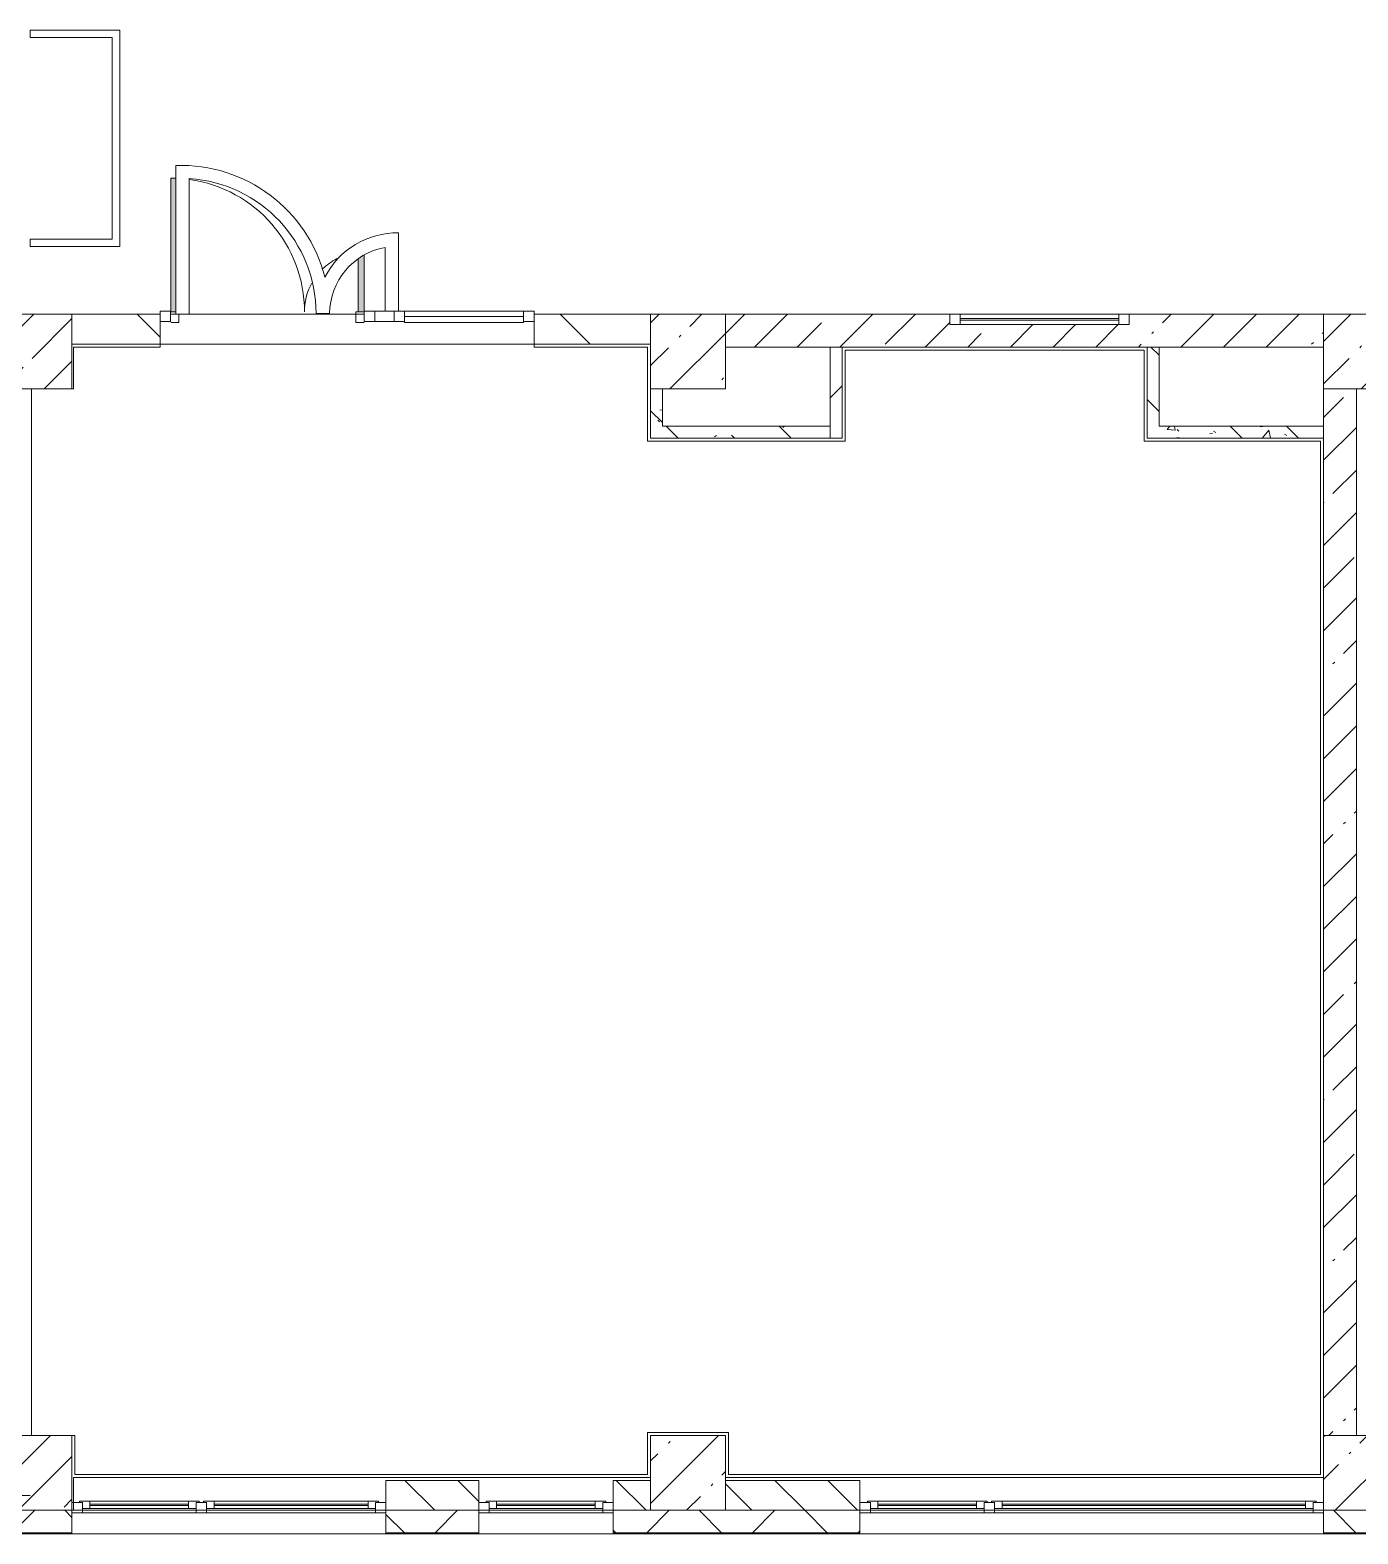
# Model space of a CAD drawing. Header units: millimetres. Extents: x -5524 to 188159, y -8553 to 29000.
# Drawn here: x 99909 to 108789, y -258 to 9800 of the extents above; entities that cross this region are included whole.
import ezdxf

# ---------------------------------------------------------------- set-up
doc = ezdxf.new("R2010")
doc.units = ezdxf.units.MM
for name, color, linetype, lineweight, true_color in [('A-DETL-GENF-4', 7, 'Continuous', 5, 0xaaaaaa), ('A-DOOR-3', 7, 'Continuous', 5, 0xaaaaaa), ('A-DOOR-4', 7, 'Continuous', 5, 0xe2e2e2), ('A-FLOR-2', 7, 'Continuous', 5, 0xaaaaaa), ('A-WALL-9', 7, 'Continuous', 9, 0x737373), ('I-WALL-4', 7, 'Continuous', 5, 0x787878)]:
    doc.layers.add(name, color=color, linetype=linetype, lineweight=lineweight, true_color=true_color)
for name, color, linetype, lineweight in [('A-GLAZ-2', 7, 'Continuous', 5), ('A-GLAZ-CURT-1', 7, 'Continuous', 5), ('A-GLAZ-CWMG-1', 7, 'Continuous', 5), ('A-WALL', 7, 'Continuous', 9), ('A-WALL-7', 7, 'Continuous', 5), ('I-WALL-2', 7, 'Continuous', 5), ('S-COLS-2', 7, 'Continuous', 5), ('Оси', 7, 'Continuous', 9)]:
    doc.layers.add(name, color=color, linetype=linetype, lineweight=lineweight)
pattern_1 = [(45, (61148.7, 0), (-285.123, 285.123), []), (45, (61433.8, 0), (-285.123, 285.123), [504.031, -100.806, 16.764, -84.042])]
pattern_2 = [(135, (61148.7, 0), (-377.171, -377.171), [533.4, -88.9, 17.78, -88.9]), (135, (61148.7, 376.94), (-377.171, -377.171), []), (50, (61148.7, 0), (637.6445, -55.7866), [66.675, -733.425]), (355, (61148.7, 0), (-123.349, 668.699), [53.34, -586.74]), (100.451, (61201.8, -4.65), (514.299, 612.908), [56.665, -623.315]), (46.184, (61148.7, 177.8), (948.776, -147.15), [100.012, -1100.137]), (96.636, (61227.8, 165.5), (830.909, 865.997), [84.998, -934.973]), (351.184, (61148.7, 177.8), (830.918, 865.988), [80.01, -880.11]), (21, (61237.6, 133.35), (530.6506, -357.928), [66.675, -733.425]), (326, (61237.6, 133.35), (216.308, 644.6585), [53.34, -586.74]), (71.451, (61281.8, 103.5), (746.9596, 286.724), [56.665, -623.315]), (37.5, (61148.7, 0), (10.8105, 295.9426), [16.764, -562.864, 16.764, -578.866, -588.962]), (37.5, (61148.7, 0), (10.8105, 295.9426), [-1175.258, 16.764, -572.198]), (7.5, (61148.7, 0), (233.8692, 350.6318), [16.764, -322.834, 16.764, -549.529, -224.472]), (7.5, (61148.7, 0), (233.8692, 350.6318), [-905.891, 16.764, -207.708]), (327.5, (60950.44, 0), (474.5678, -20.0513), [16.764, -205.486, 16.764, -676.656, -920.115]), (327.5, (60950.44, 0), (474.5678, -20.0513), [-915.67, 16.764, -903.351]), (317.5, (60861.54, 0), (518.452, 88.9934), [16.764, -272.161, 16.764, -443.738, -653.415]), (317.5, (60861.54, 0), (518.452, 88.9934), [-749.427, 16.764, -636.651])]

# ---------------------------------------------------------------- blocks, each defined once
blk = doc.blocks.new('BSC_Колонна _Прямоугольная - 500х500-23286270-3_7_1_птичка')
at = {"layer": 'S-COLS-2'}
h = blk.add_hatch(dxfattribs=at)
h.set_pattern_fill('FP_36', color=256, style=0, pattern_type=2)
h.set_pattern_definition([(45, (-38790, -7650), (-285.123, 285.123), []), (45, (-38504.88, -7650), (-285.123, 285.123), [504.031, -100.806, 16.764, -84.042])])
h.paths.add_polyline_path([(-250, -250), (250, -250), (250, 250), (-250, 250), (-250, 100)])
for p, q in [((250, 250), (-250, 250)), ((-250, 250), (-250, -250)), ((250, -250), (250, 250)), ((-250, -250), (250, -250))]:
    blk.add_line(p, q, dxfattribs=at)
blk = doc.blocks.new('BSC_Колонна _Прямоугольная - 500х500-V50-3_7_1_птичка')
at = {"layer": 'S-COLS-2'}
h = blk.add_hatch(dxfattribs=at)
h.set_pattern_fill('FP_37', color=256, style=0, pattern_type=2)
h.set_pattern_definition([(45, (-43160, -7650), (-285.123, 285.123), []), (45, (-42874.88, -7650), (-285.123, 285.123), [504.031, -100.806, 16.764, -84.042])])
h.paths.add_polyline_path([(-250, -250), (250, -250), (250, 250), (-250, 250)])
for p, q in [((250, 250), (-250, 250)), ((-250, 250), (-250, -250)), ((250, -250), (250, 250)), ((-250, -250), (250, -250))]:
    blk.add_line(p, q, dxfattribs=at)
blk = doc.blocks.new('BSC_Колонна _Прямоугольная - 500х500-V51-3_7_1_птичка')
at = {"layer": 'S-COLS-2'}
h = blk.add_hatch(dxfattribs=at)
h.set_pattern_fill('FP_38', color=256, style=0, pattern_type=2)
h.set_pattern_definition([(45, (-47660, -7650), (-285.123, 285.123), []), (45, (-47374.88, -7650), (-285.123, 285.123), [504.031, -100.806, 16.764, -84.042])])
h.paths.add_polyline_path([(-113, -250), (250, -250), (250, 250), (-250, 250), (-250, -250)])
for p, q in [((250, 250), (-250, 250)), ((-250, 250), (-250, -250)), ((250, -250), (250, 250)), ((-250, -250), (250, -250))]:
    blk.add_line(p, q, dxfattribs=at)
blk = doc.blocks.new('BSC_Колонна _Прямоугольная - 500х500-V56-3_7_1_птичка')
at = {"layer": 'S-COLS-2'}
h = blk.add_hatch(dxfattribs=at)
h.set_pattern_fill('FP_43', color=256, style=0, pattern_type=2)
h.set_pattern_definition([(45, (-38790, -150), (-285.123, 285.123), []), (45, (-38504.88, -150), (-285.123, 285.123), [504.031, -100.806, 16.764, -84.042])])
h.paths.add_polyline_path([(-250, -250), (250, -250), (250, 250), (-250, 250), (-250, 80)])
for p, q in [((250, 250), (-250, 250)), ((-250, 250), (-250, -250)), ((250, -250), (250, 250)), ((-250, -250), (250, -250))]:
    blk.add_line(p, q, dxfattribs=at)
blk = doc.blocks.new('BSC_Колонна _Прямоугольная - 500х500-V57-3_7_1_птичка')
at = {"layer": 'S-COLS-2'}
h = blk.add_hatch(dxfattribs=at)
h.set_pattern_fill('FP_44', color=256, style=0, pattern_type=2)
h.set_pattern_definition([(45, (-43160, -150), (-285.123, 285.123), []), (45, (-42874.88, -150), (-285.123, 285.123), [504.031, -100.806, 16.764, -84.042])])
h.paths.add_polyline_path([(-250, -250), (250, -250), (250, 250), (-250, 250)])
for p, q in [((250, 250), (-250, 250)), ((-250, 250), (-250, -250)), ((250, -250), (250, 250)), ((-250, -250), (250, -250))]:
    blk.add_line(p, q, dxfattribs=at)
blk = doc.blocks.new('BSC_Колонна _Прямоугольная - 500х500-V58-3_7_1_птичка')
at = {"layer": 'S-COLS-2'}
h = blk.add_hatch(dxfattribs=at)
h.set_pattern_fill('FP_45', color=256, style=0, pattern_type=2)
h.set_pattern_definition([(45, (-47660, -150), (-285.123, 285.123), []), (45, (-47374.88, -150), (-285.123, 285.123), [504.031, -100.806, 16.764, -84.042])])
h.paths.add_polyline_path([(-250, -250), (250, -250), (250, 250), (-250, 250)])
for p, q in [((250, 250), (-250, 250)), ((-250, 250), (-250, -250)), ((250, -250), (250, 250)), ((-250, -250), (250, -250))]:
    blk.add_line(p, q, dxfattribs=at)
blk = doc.blocks.new('120_Окно_СКБ_2Ст - 120_Окно_СКБ_2Ст 3100х2500 _мал_створка слева_ 2-V81-3_7_1_птичка')
at = {"layer": 'A-GLAZ-2'}
for p, q in [((-1550, -127), (-1550, -57)), ((-1550, -57), (-1480, -57)), ((1550, -57), (-1550, -57)), ((-1480, -57), (-1480, -127)), ((650, -87), (-1480, -87)), ((-1480, -87), (-1480, -127)), ((-1430, -137), (-1430, -87)), ((600, -137), (600, -87)), ((650, -127), (650, -57)), ((650, -57), (720, -57)), ((650, -127), (650, -87)), ((720, -57), (720, -127)), ((1480, -87), (720, -87)), ((720, -87), (720, -127)), ((770, -137), (770, -87)), ((1430, -137), (1430, -87)), ((1480, -127), (1480, -57)), ((1480, -57), (1550, -57)), ((1480, -127), (1480, -87)), ((1550, -57), (1550, -127)), ((-1480, -127), (-1550, -127)), ((-1550, -127), (-1500, -127)), ((-1480, -127), (-1500, -127)), ((-1500, -127), (-1500, -137)), ((-1500, -137), (670, -137)), ((670, -137), (-1500, -137)), ((-1430, -107), (600, -107)), ((600, -117), (-1430, -117)), ((720, -127), (650, -127)), ((670, -127), (650, -127)), ((670, -127), (700, -127)), ((670, -137), (670, -127)), ((720, -127), (700, -127)), ((700, -127), (700, -137)), ((700, -137), (1500, -137)), ((1500, -137), (700, -137)), ((770, -107), (1430, -107)), ((1430, -117), (770, -117)), ((1550, -127), (1480, -127)), ((1500, -127), (1480, -127)), ((1500, -127), (1550, -127)), ((1500, -137), (1500, -127))]:
    blk.add_line(p, q, dxfattribs=at)
blk = doc.blocks.new('120_Окно_СКБ_2Ст - 120_Окно_СКБ_2Ст 2100х2400 _мал створка справа_-V82-3_7_1_птичка')
at = {"layer": 'A-GLAZ-2'}
for p, q in [((-1050, -127), (-1050, -57)), ((-1050, -57), (-980, -57)), ((1050, -57), (-1050, -57)), ((-980, -57), (-980, -127)), ((150, -87), (-980, -87)), ((-980, -87), (-980, -127)), ((-930, -137), (-930, -87)), ((100, -137), (100, -87)), ((150, -127), (150, -57)), ((150, -57), (220, -57)), ((150, -127), (150, -87)), ((220, -57), (220, -127)), ((980, -87), (220, -87)), ((220, -87), (220, -127)), ((270, -137), (270, -87)), ((930, -137), (930, -87)), ((980, -127), (980, -57)), ((980, -57), (1050, -57)), ((980, -127), (980, -87)), ((1050, -57), (1050, -127)), ((-980, -127), (-1050, -127)), ((-1050, -127), (-1000, -127)), ((-980, -127), (-1000, -127)), ((-1000, -127), (-1000, -137)), ((-1000, -137), (170, -137)), ((170, -137), (-1000, -137)), ((-930, -107), (100, -107)), ((100, -117), (-930, -117)), ((220, -127), (150, -127)), ((170, -127), (150, -127)), ((170, -127), (200, -127)), ((170, -137), (170, -127)), ((220, -127), (200, -127)), ((200, -127), (200, -137)), ((200, -137), (1000, -137)), ((1000, -137), (200, -137)), ((270, -107), (930, -107)), ((930, -117), (270, -117)), ((1050, -127), (980, -127)), ((1000, -127), (980, -127)), ((1000, -127), (1050, -127)), ((1000, -137), (1000, -127))]:
    blk.add_line(p, q, dxfattribs=at)
blk = doc.blocks.new('120_Окно_СКБ_1Ст - 120_Окно_СКБ_1Ст 900х2500_h_-V79-3_7_1_птичка')
at = {"layer": 'A-GLAZ-2'}
for p, q in [((-450, -127), (-450, -57)), ((-450, -57), (-380, -57)), ((450, -57), (-450, -57)), ((-380, -57), (-380, -127)), ((380, -87), (-380, -87)), ((-380, -87), (-380, -127)), ((-330, -137), (-330, -87)), ((330, -137), (330, -87)), ((380, -127), (380, -57)), ((380, -57), (450, -57)), ((380, -127), (380, -87)), ((450, -57), (450, -127)), ((-380, -127), (-450, -127)), ((-450, -127), (-400, -127)), ((-380, -127), (-400, -127)), ((-400, -127), (-400, -137)), ((-400, -137), (400, -137)), ((400, -137), (-400, -137)), ((-330, -107), (330, -107)), ((330, -117), (-330, -117)), ((450, -127), (380, -127)), ((400, -127), (380, -127)), ((400, -127), (450, -127)), ((400, -137), (400, -127))]:
    blk.add_line(p, q, dxfattribs=at)
blk = doc.blocks.new('Прямоугольный импост - 50 x 70 мм-V188-3_7_1_птичка')
at = {"layer": 'A-GLAZ-CWMG-1'}
for p, q in [((-70, 35), (0, 35)), ((-70, -35), (-70, 35)), ((0, 35), (0, -35)), ((0, -35), (-70, -35))]:
    blk.add_line(p, q, dxfattribs=at)
blk = doc.blocks.new('Дверь_Витражная_остекление_ - ДВН_ДАО_Главный вход_1200 в свету-V189-3_7_1_птичка')
at = {"layer": 'A-DOOR-4'}
for points in [[(-647, 30), (-613, 35), (-613, 925), (-647, 922), (-647, 35)], [(607, 30), (647, 35), (647, 410), (607, 378), (607, 35)]]:
    blk.add_hatch(color=256, dxfattribs=at).paths.add_polyline_path(points)
at = {"layer": 'A-DETL-GENF-4'}
for p, q in [((-613, 925), (-647, 925)), ((-647, 925), (-647, 35)), ((647, 35), (647, 410)), ((607, 385), (607, 30)), ((-647, 30), (-613, 30)), ((-613, 30), (-647, 30)), ((-592, -40), (-592, 15)), ((592, -40), (592, 30)), ((592, 30), (647, 30)), ((607, 30), (647, 30)), ((-647, -40), (-592, -40)), ((647, -40), (592, -40))]:
    blk.add_line(p, q, dxfattribs=at)
at = {"layer": 'A-DOOR-3'}
for p, q in [((-647, 925), (-647, 35)), ((647, 410), (647, 35))]:
    blk.add_line(p, q, dxfattribs=at)
for centre, radius, start, end in [((-647, 30), 895, 87.7864, 90), ((-647, 30), 895, 360, 81.929), ((647, 30), 400, 117.1206, 134.5389), ((647, 30), 400, 151.213, 180)]:
    blk.add_arc(centre, radius, start, end, dxfattribs=at)
blk = doc.blocks.new('Системная панель - Стемалит - 40мм-V190-3_7_1_птичка')
at = {"layer": 'A-GLAZ-CURT-1'}
for p, q in [((65, 35), (-65, 35)), ((-65, 35), (-65, -35)), ((65, -35), (65, 35)), ((-65, -35), (65, -35))]:
    blk.add_line(p, q, dxfattribs=at)
blk = doc.blocks.new('Прямоугольный импост - 50 x 70 мм-V191-3_7_1_птичка')
at = {"layer": 'A-GLAZ-CWMG-1'}
for p, q in [((-35, 35), (35, 35)), ((-35, -35), (-35, 35)), ((35, 35), (35, -35)), ((35, -35), (-35, -35))]:
    blk.add_line(p, q, dxfattribs=at)
blk = doc.blocks.new('Прямоугольный импост - 50 x 70 мм-V192-3_7_1_птичка')
at = {"layer": 'A-GLAZ-CWMG-1'}
for p, q in [((0, 35), (-70, 35)), ((-70, 35), (-70, -35)), ((0, -35), (0, 35)), ((-70, -35), (0, -35))]:
    blk.add_line(p, q, dxfattribs=at)
blk = doc.blocks.new('Системная панель - Стекло - 40мм-V193-3_7_1_птичка')
at = {"layer": 'A-GLAZ-CURT-1'}
for p, q in [((397.5, 0), (-397.5, 0)), ((-397.5, 0), (-397.5, -40)), ((397.5, -40), (397.5, 0)), ((-397.5, -40), (397.5, -40))]:
    blk.add_line(p, q, dxfattribs=at)
blk = doc.blocks.new('Прямоугольный импост - 50 x 70 мм-V194-3_7_1_птичка')
at = {"layer": 'A-GLAZ-CWMG-1'}
for p, q in [((-35, 35), (35, 35)), ((-35, -35), (-35, 35)), ((35, 35), (35, -35)), ((35, -35), (-35, -35))]:
    blk.add_line(p, q, dxfattribs=at)
blk = doc.blocks.new('Прямоугольный импост - 50 x 70 мм-V195-3_7_1_птичка')
at = {"layer": 'A-GLAZ-CWMG-1'}
blk.add_line((42060, 7920), (41265, 7920), dxfattribs=at)
blk = doc.blocks.new('120_Окно_СКБ_1Ст - 120_Окно_СКБ_1Ст 400х1200 EI30-V201-3_7_1_птичка')
at = {"layer": 'A-GLAZ-2'}
for p, q in [((-600, 40), (-600, 110)), ((-600, 110), (-530, 110)), ((600, 110), (-600, 110)), ((-530, 110), (-530, 40)), ((530, 40), (530, 110)), ((530, 110), (600, 110)), ((600, 110), (600, 40)), ((-530, 40), (-600, 40)), ((-600, 40), (600, 40)), ((530, 80), (-530, 80)), ((530, 70), (-530, 70)), ((600, 40), (530, 40))]:
    blk.add_line(p, q, dxfattribs=at)

msp = doc.modelspace()

# ---------------------------------------------------------------- hatches: boundary and pattern name
at = {"layer": 'A-WALL-7'}
h = msp.add_hatch(dxfattribs=at)
h.set_pattern_fill('FP_59', color=256, style=0, pattern_type=2)
h.set_pattern_definition([(135, (61148.7, 0), (-176.7767, -176.7767), [])])
h.paths.add_polyline_path([(126407.4, -100), (126558.7, -100), (126558.7, 100), (126308.7, 100), (126308.7, -100)])
h.paths.add_polyline_path([(116153.2, -100), (116658.7, -100), (116658.7, 100), (115908.7, 100), (115908.7, -100)])
h.paths.add_polyline_path([(118058.7, -100), (118958.7, -100), (118958.7, 100), (118058.7, 100), (118058.7, -52.2)])
h.paths.add_polyline_path([(125408.7, -100), (125408.7, 100), (124858.7, 100), (124858.7, -100)])
h.paths.add_polyline_path([(122558.7, -100), (122758.7, -100), (122758.7, 100), (122558.7, 100), (122558.7, 42.9)])
h.paths.add_polyline_path([(104966.7, -100), (105458.7, -100), (105458.7, 100), (104558.7, 100), (104558.7, -100)])
h.paths.add_polyline_path([(109308.7, -100), (109308.7, 100), (109058.7, 100), (109058.7, -100)])
h.paths.add_polyline_path([(112158.7, -100), (112158.7, 100), (111408.7, 100), (111408.7, -100)])
h.paths.add_polyline_path([(103808.7, -100), (104058.7, -100), (104058.7, 100), (103808.7, 100)])
h.paths.add_polyline_path([(113558.7, -100), (113808.7, -100), (113808.7, 100), (113558.7, 100), (113558.7, 33.3)])
h.paths.add_polyline_path([(102908.7, -100), (102908.7, 100), (102288.7, 100), (102288.7, -100)])
h.paths.add_polyline_path([(99688.7, -100), (99688.7, 100), (99638.7, 100), (99638.7, -100)])
h = msp.add_hatch(dxfattribs=at)
h.set_pattern_fill('FP_61', color=256, style=0, pattern_type=2)
h.set_pattern_definition([(45, (61148.7, 0), (-353.5534, 353.5534), []), (135, (61148.7, 0), (-353.5534, -353.5534), [])])
h.paths.add_polyline_path([(116153.2, -250), (116658.7, -250), (116658.7, -100), (115908.7, -100), (115908.7, -250)])
h.paths.add_polyline_path([(117775.8, -250), (117775.8, -100), (117558.7, -100), (117558.7, -250)])
h.paths.add_polyline_path([(112158.7, -250), (112158.7, -100), (111408.7, -100), (111408.7, -250)])
h.paths.add_polyline_path([(102288.7, -250), (102908.7, -250), (102908.7, -100), (102288.7, -100)])
h.paths.add_polyline_path([(109058.7, -250), (109308.7, -250), (109308.7, -100), (108558.7, -100), (108558.7, -250), (108695.5, -250)])
h.paths.add_polyline_path([(103808.7, -250), (105458.7, -250), (105458.7, -100), (103808.7, -100)])
h.paths.add_polyline_path([(113808.7, -250), (113808.7, -100), (113058.7, -100), (113058.7, -250), (113356.6, -250)])
h.paths.add_polyline_path([(100188.7, -250), (100188.7, -100), (99458.7, -100), (99458.7, -250)])
at = {"layer": 'I-WALL-2'}
h = msp.add_hatch(dxfattribs=at)
h.set_pattern_fill('FP_60', color=256, style=0, pattern_type=2)
h.set_pattern_definition([(135, (61148.7, 0), (-353.5534, -353.5534), [])])
h.paths.add_polyline_path([(103278.7, 7700), (104058.7, 7700), (104058.7, 7900), (103278.7, 7900)])
h.paths.add_polyline_path([(100778.7, 7700), (100778.7, 7900), (100188.7, 7900), (100188.7, 7700)])
h.paths.add_polyline_path([(99688.7, 7700), (99688.7, 7900), (99638.7, 7900), (99638.7, 7700)])
h = msp.add_hatch(dxfattribs=at)
h.set_pattern_fill('FP_57', color=256, style=0, pattern_type=2)
h.set_pattern_definition(pattern_1)
h.paths.add_polyline_path([(107458.7, 7680), (108558.7, 7680), (108558.7, 7900), (107258.7, 7900), (107258.7, 7830), (106058.7, 7830), (106058.7, 7900), (104558.7, 7900), (104558.7, 7680), (107378.7, 7680)])
h = msp.add_hatch(dxfattribs=at)
h.set_pattern_fill('FP_62', color=256, style=0, pattern_type=2)
h.set_pattern_definition([(45, (61148.7, 0), (-176.7767, 176.7767), [])])
h.paths.add_polyline_path([(105338.7, 7070), (105338.7, 7680), (105258.7, 7680), (105258.7, 7070)])
h = msp.add_hatch(dxfattribs=at)
h.set_pattern_fill('FP_57', color=256, style=0, pattern_type=2)
h.set_pattern_definition(pattern_1)
h.paths.add_polyline_path([(108778.7, 400), (108778.7, 7400), (108558.7, 7400), (108558.7, 400), (108769.2, 400)])
at = {"layer": 'I-WALL-4'}
h = msp.add_hatch(dxfattribs=at)
h.set_pattern_fill('FP_67', color=256, style=0, pattern_type=2)
h.set_pattern_definition(pattern_2)
h.paths.add_polyline_path([(107458.7, 7070), (107458.7, 7680), (107378.7, 7680), (107378.7, 7070)])
h = msp.add_hatch(dxfattribs=at)
h.set_pattern_fill('FP_67', color=256, style=0, pattern_type=2)
h.set_pattern_definition(pattern_2)
h.paths.add_polyline_path([(104138.7, 7150), (104138.7, 7400), (104058.7, 7400), (104058.7, 7150)])
h = msp.add_hatch(dxfattribs=at)
h.set_pattern_fill('FP_67', color=256, style=0, pattern_type=2)
h.set_pattern_definition(pattern_2)
h.paths.add_polyline_path([(105258.7, 7070), (105258.7, 7150), (104058.7, 7150), (104058.7, 7070), (104966.7, 7070)])
h = msp.add_hatch(dxfattribs=at)
h.set_pattern_fill('FP_67', color=256, style=0, pattern_type=2)
h.set_pattern_definition(pattern_2)
h.paths.add_polyline_path([(108558.7, 7070), (108558.7, 7150), (107458.7, 7150), (107458.7, 7070)])

# ---------------------------------------------------------------- linework, layer by layer
at = {"layer": 'A-FLOR-2'}
for p, q in [((100508.7, 9799.8), (99908.7, 9799.8)), ((99908.7, 9799.8), (99908.7, 9749.8)), ((100508.7, 8351.7), (100508.7, 9799.8)), ((99908.7, 9749.8), (100458.7, 9749.8)), ((100458.7, 9749.8), (100458.7, 8401.7)), ((100882.7, 8894.4), (100882.7, 7900)), ((100972.7, 7900), (100972.7, 8806.8)), ((100458.7, 8401.7), (99908.7, 8401.7)), ((99908.7, 8401.7), (99908.7, 8351.7)), ((99908.7, 8351.7), (100508.7, 8351.7)), ((102372.9, 7920), (102372.9, 8443.9)), ((102282.9, 8346.4), (102282.9, 7920)), ((100882.7, 7900), (100972.7, 7900)), ((101821.3, 7903.5), (101911.4, 7903.5)), ((100778.7, 7680), (100198.7, 7680)), ((100198.7, 7680), (100198.7, 7400)), ((100778.7, 7700), (100778.7, 7680)), ((103278.7, 7680), (103278.7, 7700)), ((104038.7, 7680), (103278.7, 7680)), ((104038.7, 7050), (104038.7, 7680)), ((107358.7, 7660), (105358.7, 7660)), ((105358.7, 7660), (105358.7, 7050)), ((107358.7, 7050), (107358.7, 7660)), ((99918.7, 7400), (99918.7, 400)), ((100198.7, 7400), (100188.7, 7400)), ((105358.7, 7050), (104038.7, 7050)), ((108538.7, 7050), (107358.7, 7050)), ((108538.7, 140), (108538.7, 7050)), ((104038.7, 140), (104038.7, 420)), ((104038.7, 420), (104578.7, 420)), ((104578.7, 420), (104578.7, 140)), ((100188.7, 400), (100208.7, 400)), ((100208.7, 400), (100208.7, 140)), ((100208.7, 140), (104038.7, 140)), ((104578.7, 140), (108538.7, 140))]:
    msp.add_line(p, q, dxfattribs=at)
for centre, radius, start, end in [((100916.4, 7900), 995, 14.33829, 91.93805), ((100916.3, 7903.5), 905, 360, 86.42904), ((102365.4, 7900), 544, 89.21005, 153.06648), ((102365.4, 7900), 454, 100.46985, 179.55829)]:
    msp.add_arc(centre, radius, start, end, dxfattribs=at)
at = {"layer": 'A-WALL'}
for p, q in [((105338.7, 7680), (105258.7, 7680)), ((107458.7, 7680), (107378.7, 7680)), ((105258.7, 7070), (105258.7, 7150)), ((108558.7, 7070), (108558.7, 7150)), ((102288.7, -100), (102908.7, -100)), ((103808.7, -100), (104058.7, -100)), ((104558.7, -100), (105458.7, -100)), ((102288.7, -250), (102908.7, -250)), ((102288.7, -253), (102908.7, -253)), ((103808.7, -250), (105458.7, -250)), ((103808.7, -253), (105458.7, -253)), ((108558.7, -250), (109308.7, -250)), ((108558.7, -253), (109308.7, -253))]:
    msp.add_line(p, q, dxfattribs=at)
at = {"layer": 'A-WALL-7'}
for p, q in [((102908.7, 100), (102288.7, 100)), ((102288.7, 100), (102288.7, -258)), ((102908.7, -258), (102908.7, 100)), ((104058.7, 100), (103808.7, 100)), ((103808.7, 100), (103808.7, -258)), ((105458.7, 100), (104558.7, 100)), ((105458.7, -258), (105458.7, 100)), ((100188.7, -258), (100188.7, -100)), ((100188.7, -100), (100198.7, -100)), ((102908.7, -100), (103808.7, -100)), ((105458.7, -100), (108558.7, -100)), ((108558.7, -100), (108558.7, -258)), ((111408.7, -258), (97671.7, -258))]:
    msp.add_line(p, q, dxfattribs=at)
at = {"layer": 'A-WALL-9'}
for p, q in [((98571.7, -250), (100188.7, -250)), ((98571.7, -253), (100188.7, -253))]:
    msp.add_line(p, q, dxfattribs=at)
at = {"layer": 'I-WALL-2'}
for p, q in [((100778.7, 7900), (100188.7, 7900)), ((100778.7, 7700), (100778.7, 7900)), ((100848.7, 7900), (100882.7, 7900)), ((100972.7, 7900), (102143.7, 7900)), ((104058.7, 7900), (103278.7, 7900)), ((103278.7, 7900), (103278.7, 7700)), ((106058.7, 7900), (104558.7, 7900)), ((108558.7, 7900), (107258.7, 7900)), ((104058.7, 7700), (100188.7, 7700)), ((104558.7, 7680), (105258.7, 7680)), ((105258.7, 7680), (105258.7, 7150)), ((105338.7, 7070), (105338.7, 7680)), ((105338.7, 7680), (107378.7, 7680)), ((107378.7, 7680), (107378.7, 7070)), ((107458.7, 7150), (107458.7, 7680)), ((107458.7, 7680), (108558.7, 7680)), ((104058.7, 7400), (104058.7, 7070)), ((104138.7, 7150), (104138.7, 7400)), ((108558.7, 7400), (108558.7, 7150)), ((108778.7, 400), (108778.7, 7400)), ((105258.7, 7150), (104138.7, 7150)), ((108558.7, 7150), (107458.7, 7150)), ((104058.7, 7070), (105338.7, 7070)), ((107378.7, 7070), (108558.7, 7070)), ((108558.7, 7070), (108558.7, 400)), ((100198.7, 120), (104058.7, 120)), ((100198.7, 120), (100198.7, -100)), ((104558.7, 120), (108558.7, 120)), ((102288.7, -100), (100198.7, -100))]:
    msp.add_line(p, q, dxfattribs=at)
at = {"layer": 'Оси'}
msp.add_line((87408.7, 0), (99908.7, 0), dxfattribs=at)

# ---------------------------------------------------------------- block references
at = {"layer": 'A-DOOR-3'}
msp.add_blockref('Дверь_Витражная_остекление_ - ДВН_ДАО_Главный вход_1200 в свету-V189-3_7_1_птичка', (101496.2, 7885), dxfattribs=at)
at = {"layer": 'A-GLAZ-2'}
msp.add_blockref('120_Окно_СКБ_1Ст - 120_Окно_СКБ_1Ст 400х1200 EI30-V201-3_7_1_птичка', (106658.7, 7790), dxfattribs=at)
at = {"layer": 'A-GLAZ-2', "rotation": 180}
for name, p in [('120_Окно_СКБ_2Ст - 120_Окно_СКБ_2Ст 2100х2400 _мал створка справа_-V82-3_7_1_птичка', (101238.7, -175)), ('120_Окно_СКБ_1Ст - 120_Окно_СКБ_1Ст 900х2500_h_-V79-3_7_1_птичка', (103358.7, -175)), ('120_Окно_СКБ_2Ст - 120_Окно_СКБ_2Ст 3100х2500 _мал_створка слева_ 2-V81-3_7_1_птичка', (107008.7, -175))]:
    msp.add_blockref(name, p, dxfattribs=at)
at = {"layer": 'A-GLAZ-CURT-1'}
for name, p in [('Системная панель - Стемалит - 40мм-V190-3_7_1_птичка', (102278.7, 7885)), ('Системная панель - Стекло - 40мм-V193-3_7_1_птичка', (102811.2, 7885))]:
    msp.add_blockref(name, p, dxfattribs=at)
at = {"layer": 'A-GLAZ-CWMG-1', "rotation": 180}
msp.add_blockref('Прямоугольный импост - 50 x 70 мм-V192-3_7_1_птичка', (100778.7, 7885), dxfattribs=at)
at = {"layer": 'A-GLAZ-CWMG-1', "extrusion": (0, 0, -1), "rotation": 180}
for name, p in [('Прямоугольный импост - 50 x 70 мм-V191-3_7_1_птичка', (-102178.7, 7885)), ('Прямоугольный импост - 50 x 70 мм-V194-3_7_1_птичка', (-102378.7, 7885)), ('Прямоугольный импост - 50 x 70 мм-V188-3_7_1_птичка', (-103278.7, 7885))]:
    msp.add_blockref(name, p, dxfattribs=at)
at = {"layer": 'A-GLAZ-CWMG-1'}
msp.add_blockref('Прямоугольный импост - 50 x 70 мм-V195-3_7_1_птичка', (61148.7, 0), dxfattribs=at)
at = {"layer": 'S-COLS-2'}
for name, p in [('BSC_Колонна _Прямоугольная - 500х500-23286270-3_7_1_птичка', (99938.7, 7650)), ('BSC_Колонна _Прямоугольная - 500х500-V50-3_7_1_птичка', (104308.7, 7650)), ('BSC_Колонна _Прямоугольная - 500х500-V51-3_7_1_птичка', (108808.7, 7650)), ('BSC_Колонна _Прямоугольная - 500х500-V56-3_7_1_птичка', (99938.7, 150)), ('BSC_Колонна _Прямоугольная - 500х500-V57-3_7_1_птичка', (104308.7, 150)), ('BSC_Колонна _Прямоугольная - 500х500-V58-3_7_1_птичка', (108808.7, 150))]:
    msp.add_blockref(name, p, dxfattribs=at)

doc.saveas('drawing.dxf')
